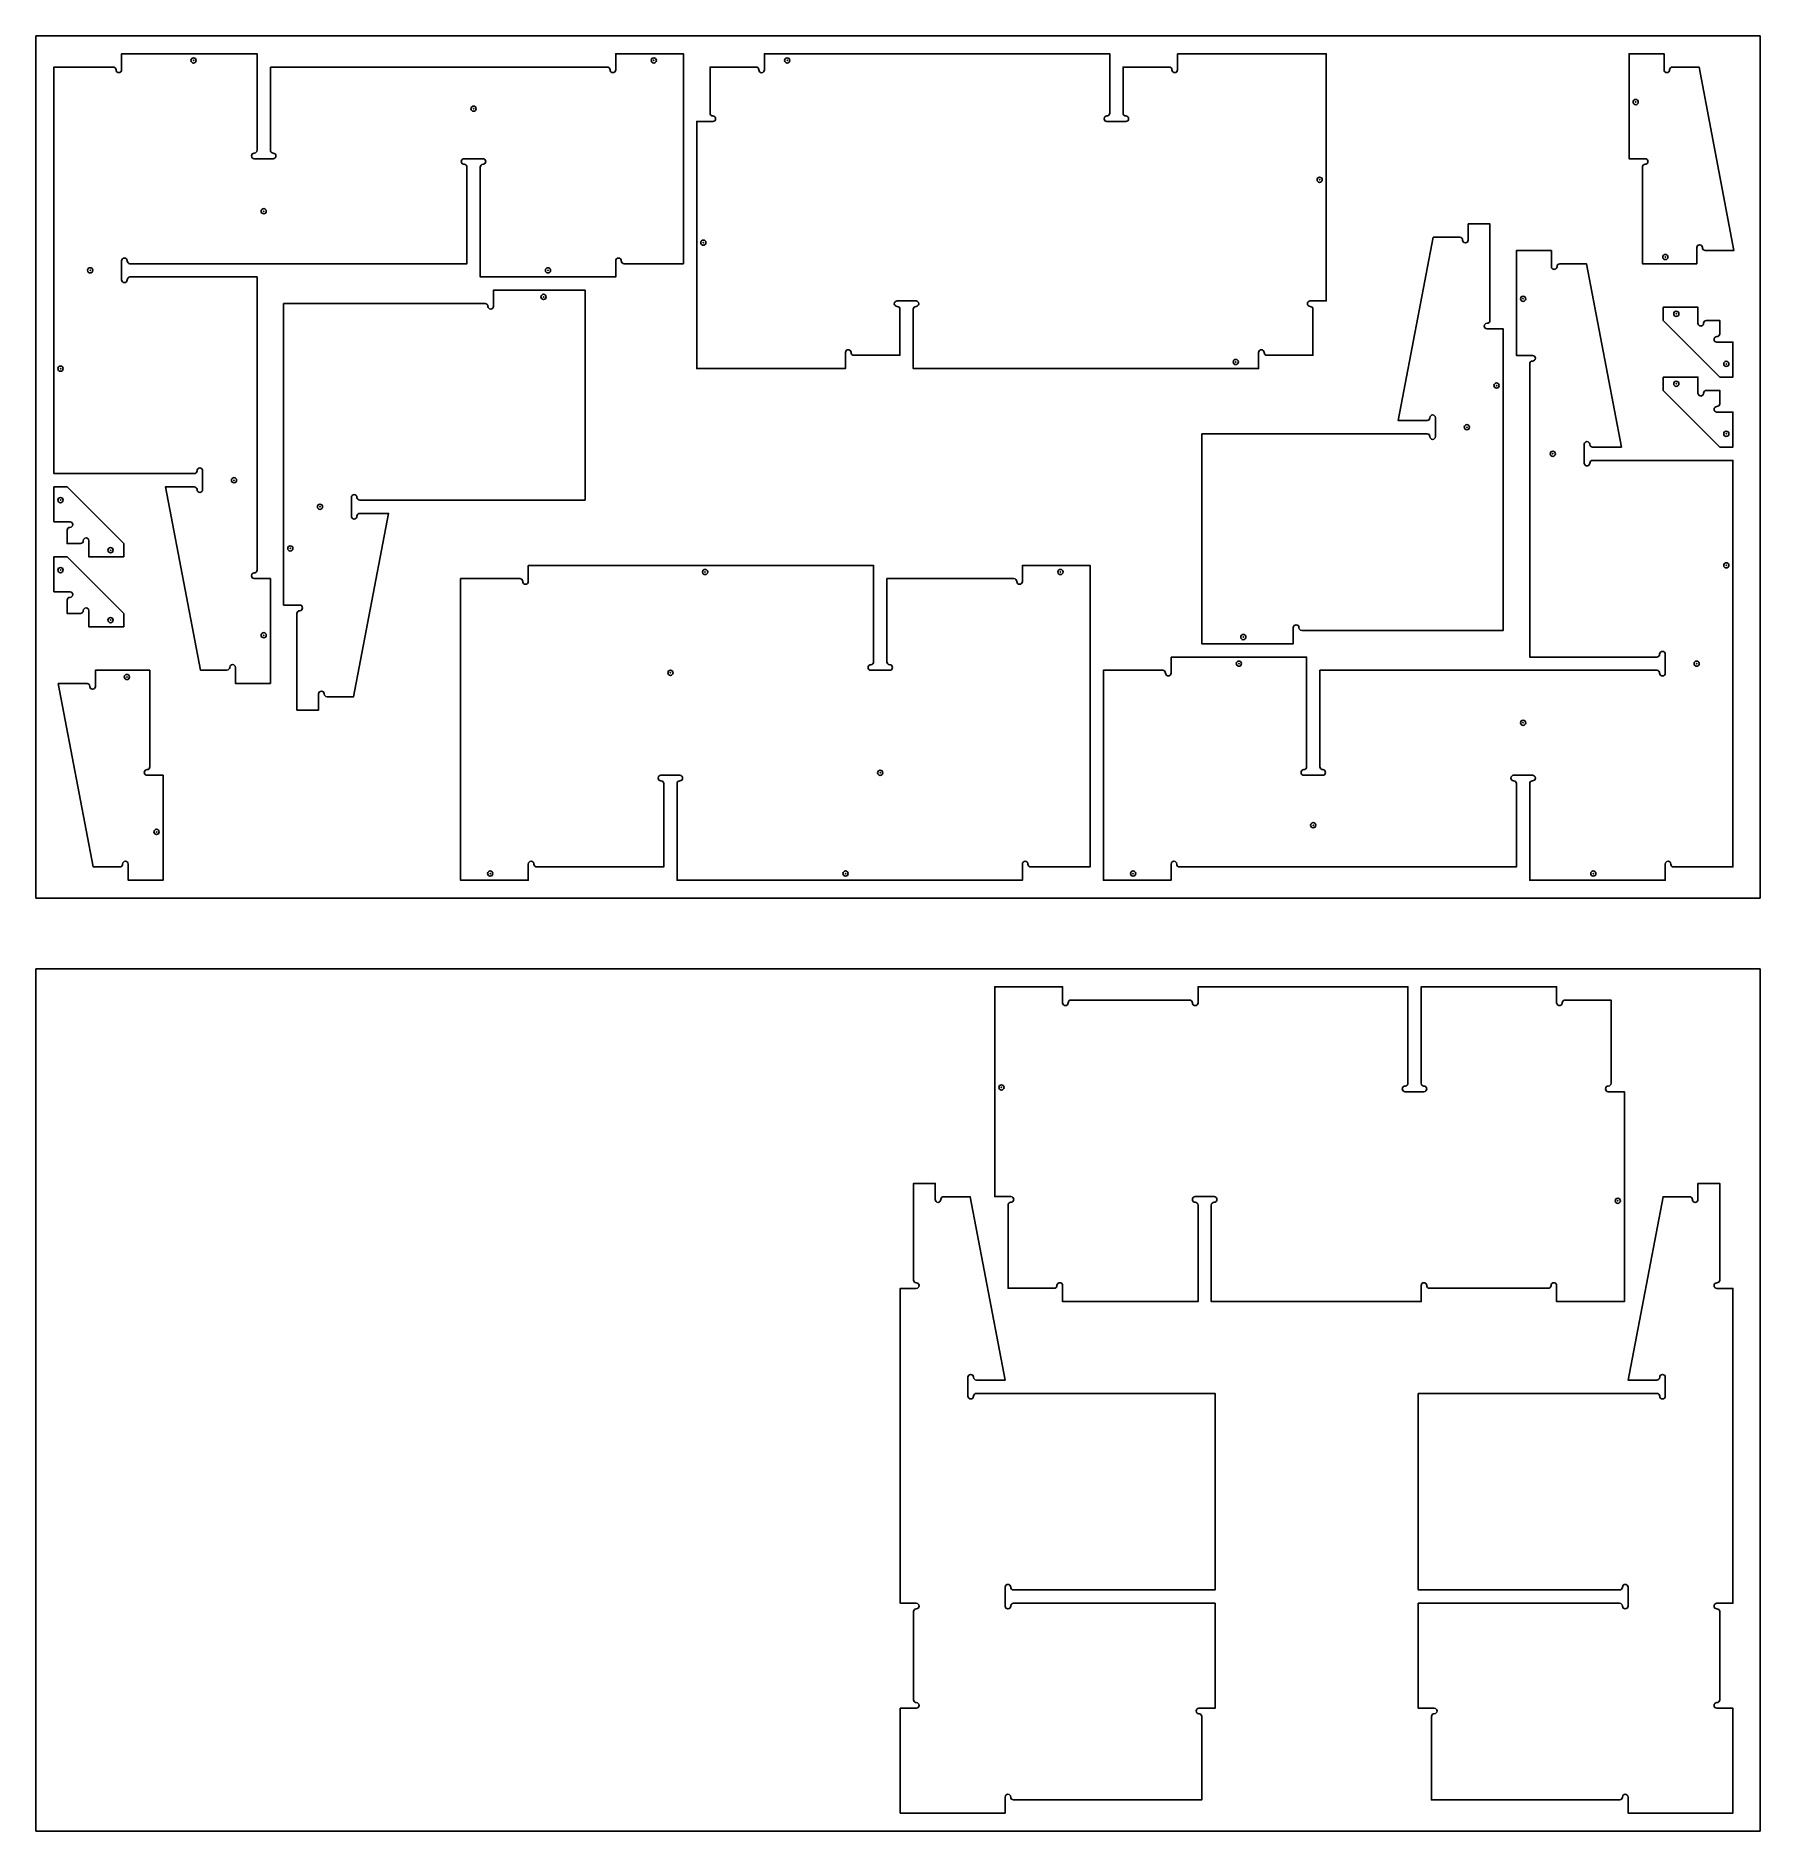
# Model space of a CAD drawing. Header units: inches. Extents: x 99.9 to 195.9, y 103.9 to 203.8.
import ezdxf

# ---------------------------------------------------------------- set-up
doc = ezdxf.new("R2010")
doc.units = ezdxf.units.IN
doc.header["$MEASUREMENT"] = 0
for name, color, linetype in [('000_NOTES', 6, 'Continuous'), ('CUT_HOLE', 1, 'Continuous'), ('CUT_THRU', 7, 'Continuous')]:
    doc.layers.add(name, color=color, linetype=linetype)

# ---------------------------------------------------------------- blocks, each defined once
blk = doc.blocks.new('FASTENER')
blk.add_point((0, 0))
at = {"layer": 'CUT_HOLE'}
blk.add_circle((0, 0), 0.145, dxfattribs=at)

msp = doc.modelspace()

# ---------------------------------------------------------------- linework, layer by layer
at = {"layer": '000_NOTES'}
for points in [[(99.937, 155.811), (195.937, 155.811), (195.937, 203.811), (99.937, 203.811)], [(99.937, 103.874), (195.937, 103.874), (195.937, 151.874), (99.937, 151.874)]]:
    msp.add_lwpolyline(points, close=True, dxfattribs=at)
at = {"layer": 'CUT_THRU'}
for points in [[(112.991, 202.076), (112.991, 197.441, 0.414214), (113.147, 197.285, -1), (113.147, 196.974), (112.095, 196.974, -1), (112.095, 197.285, 0.414211), (112.251, 197.441), (112.251, 202.816), (104.708, 202.816), (104.708, 201.92, -1), (104.397, 201.92, 0.414214), (104.241, 202.076), (100.937, 202.076), (100.937, 179.447), (108.752, 179.447, 0.414214), (108.908, 179.603, -1), (109.22, 179.603), (109.22, 178.551, -1), (108.908, 178.551, 0.414214), (108.752, 178.707), (107.149, 178.707), (109.096, 168.503), (110.576, 168.503, 0.414214), (110.732, 168.659, -1), (111.044, 168.659), (111.044, 167.763), (112.991, 167.763), (112.991, 173.605), (112.095, 173.605, -1), (112.095, 173.917, 0.414214), (112.251, 174.072), (112.251, 190.391), (105.176, 190.391, 0.414214), (105.02, 190.236, -1), (104.708, 190.236), (104.708, 191.287, -1), (105.02, 191.287, 0.414211), (105.176, 191.131), (123.935, 191.131), (123.935, 196.506, 0.414214), (123.78, 196.662, -1), (123.78, 196.974), (124.831, 196.974, -1), (124.831, 196.662, 0.414214), (124.675, 196.506), (124.675, 190.391), (132.218, 190.391), (132.218, 191.287, -1), (132.53, 191.287, 0.414214), (132.686, 191.131), (135.99, 191.131), (135.99, 202.816), (132.218, 202.816), (132.218, 201.92, -1), (131.907, 201.92, 0.414211), (131.751, 202.076), (112.991, 202.076)], [(163.499, 202.816), (163.499, 201.92, -1), (163.188, 201.92, 0.414214), (163.032, 202.076), (160.468, 202.076), (160.468, 199.513, 0.414214), (160.624, 199.357, -1), (160.624, 199.046), (159.572, 199.046, -1), (159.572, 199.357, 0.414211), (159.728, 199.513), (159.728, 202.816), (140.501, 202.816), (140.501, 201.92, -1), (140.189, 201.92, 0.414214), (140.034, 202.076), (137.47, 202.076), (137.47, 199.513, 0.414214), (137.625, 199.357, -1), (137.625, 199.046), (136.73, 199.046), (136.73, 185.289), (145.012, 185.289), (145.012, 186.185, -1), (145.324, 186.185, 0.414214), (145.48, 186.029), (148.044, 186.029), (148.044, 188.592, 0.414214), (147.888, 188.748, -1), (147.888, 189.059), (148.94, 189.059, -1), (148.94, 188.748, 0.414214), (148.784, 188.592), (148.784, 185.289), (168.011, 185.289), (168.011, 186.185, -1), (168.322, 186.185, 0.414214), (168.478, 186.029), (171.042, 186.029), (171.042, 188.592, 0.414214), (170.886, 188.748, -1), (170.886, 189.059), (171.782, 189.059), (171.782, 202.816), (163.499, 202.816)], [(190.899, 201.92, -0.414214), (191.055, 202.076), (192.535, 202.076), (194.483, 191.871), (192.879, 191.871, -0.414214), (192.724, 192.027, 1), (192.412, 192.027), (192.412, 191.131), (189.381, 191.131), (189.381, 196.506, -0.414214), (189.536, 196.662, 1), (189.536, 196.974), (188.641, 196.974), (188.641, 202.816), (190.588, 202.816), (190.588, 201.92, 1), (190.899, 201.92, -0.414214)], [(164.846, 181.659), (164.846, 169.975), (169.948, 169.975), (169.948, 170.871, -1), (170.259, 170.871, 0.414214), (170.415, 170.715), (181.632, 170.715), (181.632, 187.502), (180.736, 187.502, -1), (180.736, 187.813, 0.414214), (180.892, 187.969), (180.892, 193.344), (179.685, 193.344), (179.685, 192.448, -1), (179.373, 192.448, 0.414214), (179.217, 192.604), (177.737, 192.604), (175.79, 182.399), (177.395, 182.399, 0.414214), (177.55, 182.555, -1), (177.862, 182.555), (177.862, 181.504, -1), (177.55, 181.504, 0.414214), (177.395, 181.659), (164.846, 181.659)], [(163.145, 169.235), (163.145, 168.339, -1), (162.833, 168.339, 0.414214), (162.678, 168.495), (159.374, 168.495), (159.374, 156.811), (163.145, 156.811), (163.145, 157.707, -1), (163.457, 157.707, 0.414214), (163.612, 157.551), (182.372, 157.551), (182.372, 162.186, 0.414214), (182.216, 162.342, -1), (182.216, 162.653), (183.268, 162.653, -1), (183.268, 162.342, 0.414214), (183.112, 162.186), (183.112, 156.811), (190.655, 156.811), (190.655, 157.707, -1), (190.966, 157.707, 0.414214), (191.122, 157.551), (194.426, 157.551), (194.426, 180.179), (186.611, 180.179, 0.414214), (186.455, 180.024, -1), (186.143, 180.024), (186.143, 181.075, -1), (186.455, 181.075, 0.414214), (186.611, 180.919), (188.214, 180.919), (186.267, 191.124), (184.787, 191.124, 0.414211), (184.631, 190.968, -1.000004), (184.319, 190.968), (184.319, 191.864), (182.372, 191.864), (182.372, 186.022), (183.268, 186.022, -1), (183.268, 185.71, 0.414214), (183.112, 185.554), (183.112, 169.235), (190.187, 169.235, 0.414214), (190.343, 169.391, -1), (190.655, 169.391), (190.655, 168.339, -1), (190.343, 168.339, 0.414214), (190.187, 168.495), (171.428, 168.495), (171.428, 163.12, 0.414214), (171.584, 162.965, -1), (171.584, 162.653), (170.532, 162.653, -1), (170.532, 162.965, 0.414214), (170.688, 163.12), (170.688, 169.235), (163.145, 169.235)], [(113.731, 188.911), (113.731, 172.125), (114.627, 172.125, -1), (114.627, 171.814, 0.414214), (114.471, 171.658), (114.471, 166.283), (115.679, 166.283), (115.679, 167.179, -1), (115.99, 167.179, 0.414214), (116.146, 167.023), (117.626, 167.023), (119.573, 177.227), (117.969, 177.227, 0.414214), (117.813, 177.071, -1), (117.501, 177.071), (117.501, 178.123, -1), (117.813, 178.123, 0.414214), (117.969, 177.967), (130.518, 177.967), (130.518, 189.651), (125.415, 189.651), (125.415, 188.756, -1), (125.104, 188.756, 0.414214), (124.948, 188.911), (113.731, 188.911)], [(190.532, 188.709), (190.532, 187.969), (193.686, 184.814), (194.426, 184.814), (194.426, 186.762), (193.53, 186.762, -1), (193.53, 187.073, 0.414214), (193.686, 187.229), (193.686, 187.969), (192.946, 187.969, 0.41421), (192.79, 187.813, -1.000005), (192.479, 187.813), (192.479, 188.709), (190.532, 188.709)], [(190.532, 184.814), (190.532, 184.074), (193.686, 180.919), (194.426, 180.919), (194.426, 182.867), (193.53, 182.867, -1), (193.53, 183.178, 0.414211), (193.686, 183.334), (193.686, 184.074), (192.946, 184.074, 0.41421), (192.79, 183.918, -1.000005), (192.479, 183.918), (192.479, 184.814), (190.532, 184.814)], [(101.677, 178.707), (100.937, 178.707), (100.937, 176.76), (101.833, 176.76, -1), (101.833, 176.448, 0.414214), (101.677, 176.292), (101.677, 175.552), (102.417, 175.552, 0.414214), (102.573, 175.708, -1), (102.884, 175.708), (102.884, 174.812), (104.832, 174.812), (104.832, 175.552), (101.677, 178.707)], [(101.677, 174.812), (100.937, 174.812), (100.937, 172.865), (101.833, 172.865, -1), (101.833, 172.554, 0.414214), (101.677, 172.398), (101.677, 171.658), (102.417, 171.658, 0.414214), (102.573, 171.814, -1), (102.884, 171.814), (102.884, 170.918), (104.832, 170.918), (104.832, 171.658), (101.677, 174.812)], [(127.352, 174.337), (127.352, 173.442, -1), (127.041, 173.442, 0.414214), (126.885, 173.597), (123.581, 173.597), (123.581, 156.811), (127.352, 156.811), (127.352, 157.707, -1), (127.664, 157.707, 0.414214), (127.82, 157.551), (134.895, 157.551), (134.895, 162.186, 0.414214), (134.739, 162.342, -1), (134.739, 162.653), (135.791, 162.653, -1), (135.791, 162.342, 0.414214), (135.635, 162.186), (135.635, 156.811), (154.862, 156.811), (154.862, 157.707, -1), (155.174, 157.707, 0.414214), (155.33, 157.551), (158.634, 157.551), (158.634, 174.337), (154.862, 174.337), (154.862, 173.442, -1), (154.551, 173.442, 0.414214), (154.395, 173.597), (147.319, 173.597), (147.319, 168.963, 0.414214), (147.475, 168.807, -1), (147.475, 168.495), (146.424, 168.495, -1), (146.424, 168.807, 0.414214), (146.579, 168.963), (146.579, 174.337), (127.352, 174.337)], [(106.283, 168.495), (106.283, 163.12, -0.414214), (106.128, 162.965, 1), (106.128, 162.653), (107.023, 162.653), (107.023, 156.811), (105.076, 156.811), (105.076, 157.707, 1), (104.764, 157.707, -0.414214), (104.609, 157.551), (103.129, 157.551), (101.181, 167.755), (102.785, 167.755, -0.414214), (102.94, 167.599, 1), (103.252, 167.599), (103.252, 168.495), (106.283, 168.495)], [(157.567, 150.139, 0.414214), (157.411, 149.983, -1), (157.099, 149.983), (157.099, 150.879), (153.328, 150.879), (153.328, 139.194), (154.224, 139.194, -1), (154.224, 138.883, 0.414214), (154.068, 138.727), (154.068, 134.092), (156.632, 134.092, 0.414214), (156.788, 134.248, -1), (157.099, 134.248), (157.099, 133.352), (164.642, 133.352), (164.642, 138.727, 0.414214), (164.486, 138.883, -1), (164.486, 139.194), (165.538, 139.194, -1), (165.538, 138.883, 0.414214), (165.382, 138.727), (165.382, 133.352), (177.066, 133.352), (177.066, 134.248, -1), (177.378, 134.248, 0.414214), (177.534, 134.092), (184.142, 134.092, 0.414214), (184.298, 134.248, -1), (184.609, 134.248), (184.609, 133.352), (188.381, 133.352), (188.381, 145.037), (187.485, 145.037, -1), (187.485, 145.348, 0.414214), (187.641, 145.504), (187.641, 150.139), (185.077, 150.139, 0.414211), (184.921, 149.983, -1.000004), (184.609, 149.983), (184.609, 150.879), (177.066, 150.879), (177.066, 145.504, 0.414214), (177.222, 145.348, -1), (177.222, 145.037), (176.171, 145.037, -1), (176.171, 145.348, 0.414214), (176.326, 145.504), (176.326, 150.879), (164.642, 150.879), (164.642, 149.983, -1), (164.331, 149.983, 0.414214), (164.175, 150.139), (157.567, 150.139, 0.414214)], [(152.299, 128.242, 0.414214), (152.143, 128.087, -1), (151.831, 128.087), (151.831, 129.138, -1), (152.143, 129.138, 0.414214), (152.299, 128.982), (153.903, 128.982), (151.956, 139.187), (150.476, 139.187, 0.414214), (150.32, 139.031, -1), (150.009, 139.031), (150.009, 139.927), (148.801, 139.927), (148.801, 134.552, 0.414214), (148.957, 134.396, -1), (148.957, 134.085), (148.061, 134.085), (148.061, 116.558), (148.957, 116.558, -1), (148.957, 116.247, 0.414214), (148.801, 116.091), (148.801, 111.183, 0.414214), (148.957, 111.028, -1), (148.957, 110.716), (148.061, 110.716), (148.061, 104.874), (153.903, 104.874), (153.903, 105.77, -1), (154.215, 105.77, 0.414214), (154.371, 105.614), (164.848, 105.614), (164.848, 110.249, 0.414214), (164.692, 110.405, -1), (164.692, 110.716), (165.588, 110.716), (165.588, 116.558), (154.371, 116.558, 0.414214), (154.215, 116.402, -1), (153.903, 116.402), (153.903, 117.454, -1), (154.215, 117.454, 0.414214), (154.371, 117.298), (165.588, 117.298), (165.588, 128.242), (152.299, 128.242, 0.414214)], [(176.9, 128.242), (176.9, 117.298), (188.117, 117.298, 0.414214), (188.273, 117.454, -1), (188.584, 117.454), (188.584, 116.402, -1), (188.273, 116.402, 0.414214), (188.117, 116.558), (176.9, 116.558), (176.9, 110.716), (177.796, 110.716, -1), (177.796, 110.405, 0.414214), (177.64, 110.249), (177.64, 105.614), (188.117, 105.614, 0.414214), (188.273, 105.77, -1), (188.584, 105.77), (188.584, 104.874), (194.426, 104.874), (194.426, 110.716), (193.53, 110.716, -1), (193.53, 111.028, 0.414214), (193.686, 111.183), (193.686, 116.091, 0.414214), (193.53, 116.247, -1), (193.53, 116.558), (194.426, 116.558), (194.426, 134.085), (193.53, 134.085, -1), (193.53, 134.396, 0.414214), (193.686, 134.552), (193.686, 139.927), (192.479, 139.927), (192.479, 139.031, -1), (192.167, 139.031, 0.414214), (192.012, 139.187), (190.532, 139.187), (188.584, 128.982), (190.189, 128.982, 0.414214), (190.345, 129.138, -1), (190.656, 129.138), (190.656, 128.087, -1), (190.345, 128.087, 0.414214), (190.189, 128.242), (176.9, 128.242)]]:
    msp.add_lwpolyline(points, format="xyb", close=True, dxfattribs=at)

# ---------------------------------------------------------------- block references
at = {"layer": 'CUT_HOLE', "rotation": 90}
for p in [(108.713, 202.446), (134.338, 202.446), (141.77, 202.446), (124.305, 199.758), (171.412, 195.801), (112.621, 194.052), (137.1, 192.304), (102.959, 190.761), (128.447, 190.761), (128.2, 189.281), (182.742, 189.176), (191.272, 188.339), (101.307, 185.289), (166.742, 185.659), (194.056, 185.554), (181.262, 184.347), (191.272, 184.444), (179.611, 182.029), (194.056, 181.659), (184.394, 180.549), (110.969, 179.077), (101.307, 177.967), (115.753, 177.597), (104.092, 175.182), (114.101, 175.28), (101.307, 174.072), (137.2, 173.967), (156.982, 173.967), (194.056, 174.337), (104.092, 171.288), (112.621, 170.45), (167.163, 170.345), (166.916, 168.865), (192.404, 168.865), (135.265, 168.359), (182.742, 165.574), (146.949, 162.789), (171.058, 159.868), (125.233, 157.181), (145.015, 157.181), (161.026, 157.181), (186.65, 157.181), (153.698, 145.27), (188.011, 138.961)]:
    msp.add_blockref('FASTENER', p, dxfattribs=at)
at = {"layer": 'CUT_HOLE', "xscale": -1, "rotation": 270}
for p in [(189.011, 200.128), (190.663, 191.501), (105.001, 168.125), (106.653, 159.498)]:
    msp.add_blockref('FASTENER', p, dxfattribs=at)

doc.saveas('drawing.dxf')
